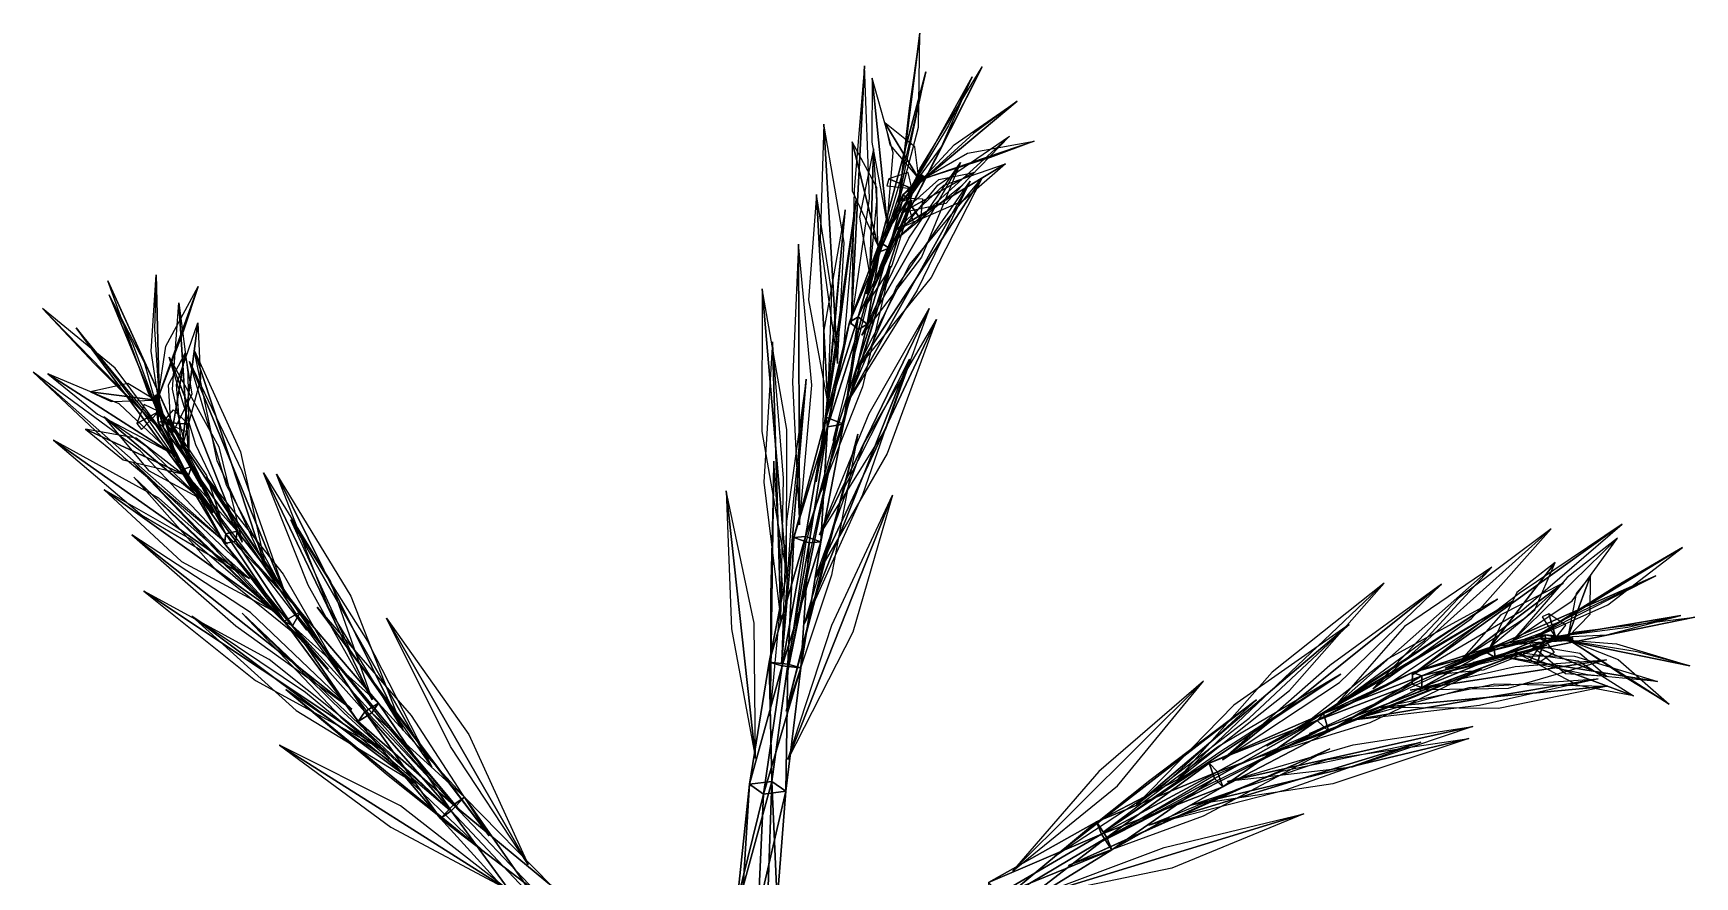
# Model space of a CAD drawing. Extents: x -117 to 110, y -112 to 116.
# Drawn here: x -81.4 to 102.9, y 22.7 to 116.4 of the extents above; entities that cross this region are included whole.
import ezdxf

# ---------------------------------------------------------------- set-up
doc = ezdxf.new("R2010")
doc.units = 0

msp = doc.modelspace()

# ---------------------------------------------------------------- linework, layer by layer
at = {"layer": 'Branches', "color": 1}
for points in [[(17.173647, 100.602737, 247.481995), (15.005625, 97.692085, 261.127472), (15.058037, 98.429153, 261.353088)], [(17.173647, 100.602737, 247.481995), (17.14765, 100.302162, 247.425827), (15.005625, 97.692085, 261.127472)], [(17.14765, 100.302162, 247.425827), (15.69537, 97.986519, 261.328217), (15.005625, 97.692085, 261.127472)], [(17.422796, 100.423637, 247.486771), (17.173647, 100.602737, 247.481995), (15.058037, 98.429153, 261.353088)], [(17.422796, 100.423637, 247.486771), (15.058037, 98.429153, 261.353088), (15.69537, 97.986519, 261.328217)], [(17.14765, 100.302162, 247.425827), (17.422796, 100.423637, 247.486771), (15.69537, 97.986519, 261.328217)], [(17.422796, 100.423637, 247.486771), (17.14765, 100.302162, 247.425827), (17.173647, 100.602737, 247.481995)], [(15.058037, 98.429153, 261.353088), (12.468936, 92.106316, 273.748077), (12.502999, 93.17453, 274.374542)], [(15.058037, 98.429153, 261.353088), (15.005625, 97.692085, 261.127472), (12.468936, 92.106316, 273.748077)], [(15.69537, 97.986519, 261.328217), (15.058037, 98.429153, 261.353088), (12.502999, 93.17453, 274.374542)], [(15.69537, 97.986519, 261.328217), (12.502999, 93.17453, 274.374542), (13.548433, 92.515213, 274.217041)], [(15.005625, 97.692085, 261.127472), (15.69537, 97.986519, 261.328217), (13.548433, 92.515213, 274.217041)], [(15.005625, 97.692085, 261.127472), (13.548433, 92.515213, 274.217041), (12.468936, 92.106316, 273.748077)], [(12.502999, 93.17453, 274.374542), (9.145582, 84.309914, 285.010376), (10.09664, 84.883537, 285.858459)], [(12.502999, 93.17453, 274.374542), (12.468936, 92.106316, 273.748077), (9.145582, 84.309914, 285.010376)], [(13.548433, 92.515213, 274.217041), (12.502999, 93.17453, 274.374542), (10.09664, 84.883537, 285.858459)], [(13.548433, 92.515213, 274.217041), (10.09664, 84.883537, 285.858459), (11.090361, 84.061272, 285.320679)], [(12.468936, 92.106316, 273.748077), (13.548433, 92.515213, 274.217041), (11.090361, 84.061272, 285.320679)], [(12.468936, 92.106316, 273.748077), (10.139303, 83.487648, 284.472595), (9.145582, 84.309914, 285.010376)], [(12.468936, 92.106316, 273.748077), (11.090361, 84.061272, 285.320679), (10.139303, 83.487648, 284.472595)], [(10.09664, 84.883537, 285.858459), (6.552014, 73.765106, 294.373199), (8.487092, 72.965775, 293.750305)], [(10.09664, 84.883537, 285.858459), (9.145582, 84.309914, 285.010376), (6.552014, 73.765106, 294.373199)], [(11.090361, 84.061272, 285.320679), (10.09664, 84.883537, 285.858459), (8.487092, 72.965775, 293.750305)], [(9.145582, 84.309914, 285.010376), (6.718852, 72.690468, 292.497711), (6.552014, 73.765106, 294.373199)], [(9.145582, 84.309914, 285.010376), (10.139303, 83.487648, 284.472595), (6.718852, 72.690468, 292.497711)], [(10.139303, 83.487648, 284.472595), (8.487092, 72.965775, 293.750305), (6.718852, 72.690468, 292.497711)], [(10.139303, 83.487648, 284.472595), (11.090361, 84.061272, 285.320679), (8.487092, 72.965775, 293.750305)], [(-67.651428, 76.23481, 247.486832), (-67.9468, 76.151688, 247.482056), (-67.566483, 73.142426, 261.353149)], [(-67.651428, 76.23481, 247.486832), (-67.728012, 75.943954, 247.425888), (-67.9468, 76.151688, 247.482056)], [(-67.9468, 76.151688, 247.482056), (-67.022896, 72.641891, 261.127533), (-67.566483, 73.142426, 261.353149)], [(-67.9468, 76.151688, 247.482056), (-67.728012, 75.943954, 247.425888), (-67.022896, 72.641891, 261.127533)], [(-67.728012, 75.943954, 247.425888), (-67.651428, 76.23481, 247.486832), (-66.823044, 73.364731, 261.328278)], [(-67.728012, 75.943954, 247.425888), (-66.823044, 73.364731, 261.328278), (-67.022896, 72.641891, 261.127533)], [(-67.651428, 76.23481, 247.486832), (-67.566483, 73.142426, 261.353149), (-66.823044, 73.364731, 261.328278)], [(6.552014, 73.765106, 294.373199), (2.967074, 60.390862, 298.168091), (4.258978, 60.507595, 299.895996)], [(6.552014, 73.765106, 294.373199), (6.718852, 72.690468, 292.497711), (2.967074, 60.390862, 298.168091)], [(8.487092, 72.965775, 293.750305), (6.552014, 73.765106, 294.373199), (4.258978, 60.507595, 299.895996)], [(-66.823044, 73.364731, 261.328278), (-67.566483, 73.142426, 261.353149), (-65.051292, 67.868607, 274.374573)], [(-67.566483, 73.142426, 261.353149), (-64.237366, 67.175957, 273.748108), (-65.051292, 67.868607, 274.374573)], [(-67.566483, 73.142426, 261.353149), (-67.022896, 72.641891, 261.127533), (-64.237366, 67.175957, 273.748108)], [(-67.022896, 72.641891, 261.127533), (-66.823044, 73.364731, 261.328278), (-63.883995, 68.274879, 274.217072)], [(-67.022896, 72.641891, 261.127533), (-63.883995, 68.274879, 274.217072), (-64.237366, 67.175957, 273.748108)], [(-66.823044, 73.364731, 261.328278), (-65.051292, 67.868607, 274.374573), (-63.883995, 68.274879, 274.217072)], [(6.718852, 72.690468, 292.497711), (4.664546, 59.801998, 296.968018), (2.967074, 60.390862, 298.168091)], [(8.487092, 72.965775, 293.750305), (4.258978, 60.507595, 299.895996), (5.95645, 59.918732, 298.695923)], [(6.718852, 72.690468, 292.497711), (5.95645, 59.918732, 298.695923), (4.664546, 59.801998, 296.968018)], [(6.718852, 72.690468, 292.497711), (8.487092, 72.965775, 293.750305), (5.95645, 59.918732, 298.695923)], [(-63.883995, 68.274879, 274.217072), (-65.051292, 67.868607, 274.374573), (-60.069469, 60.817883, 285.85849)], [(-64.237366, 67.175957, 273.748108), (-63.883995, 68.274879, 274.217072), (-58.807026, 61.082138, 285.320709)], [(-63.883995, 68.274879, 274.217072), (-60.069469, 60.817883, 285.85849), (-58.807026, 61.082138, 285.320709)], [(-65.051292, 67.868607, 274.374573), (-60.21397, 59.716667, 285.010406), (-60.069469, 60.817883, 285.85849)], [(-65.051292, 67.868607, 274.374573), (-64.237366, 67.175957, 273.748108), (-60.21397, 59.716667, 285.010406)], [(-64.237366, 67.175957, 273.748108), (-58.951527, 59.980923, 284.472626), (-60.21397, 59.716667, 285.010406)], [(-64.237366, 67.175957, 273.748108), (-58.807026, 61.082138, 285.320709), (-58.951527, 59.980923, 284.472626)], [(-58.807026, 61.082138, 285.320709), (-60.069469, 60.817883, 285.85849), (-51.755329, 52.128887, 293.750336)], [(-58.951527, 59.980923, 284.472626), (-58.807026, 61.082138, 285.320709), (-51.755329, 52.128887, 293.750336)], [(-60.069469, 60.817883, 285.85849), (-60.21397, 59.716667, 285.010406), (-53.586777, 51.114357, 294.37323)], [(-60.21397, 59.716667, 285.010406), (-58.951527, 59.980923, 284.472626), (-52.642563, 50.574768, 292.497742)], [(-60.21397, 59.716667, 285.010406), (-52.642563, 50.574768, 292.497742), (-53.586777, 51.114357, 294.37323)], [(-60.069469, 60.817883, 285.85849), (-53.586777, 51.114357, 294.37323), (-51.755329, 52.128887, 293.750336)], [(-58.951527, 59.980923, 284.472626), (-51.755329, 52.128887, 293.750336), (-52.642563, 50.574768, 292.497742)], [(4.258978, 60.507595, 299.895996), (0.235289, 46.552658, 298.980377), (1.658587, 46.141983, 301.046722)], [(4.258978, 60.507595, 299.895996), (2.967074, 60.390862, 298.168091), (0.235289, 46.552658, 298.980377)], [(2.967074, 60.390862, 298.168091), (2.319611, 46.347557, 297.53891), (0.235289, 46.552658, 298.980377)], [(5.95645, 59.918732, 298.695923), (4.258978, 60.507595, 299.895996), (1.658587, 46.141983, 301.046722)], [(5.95645, 59.918732, 298.695923), (1.658587, 46.141983, 301.046722), (3.742908, 45.936882, 299.605255)], [(2.967074, 60.390862, 298.168091), (4.664546, 59.801998, 296.968018), (2.319611, 46.347557, 297.53891)], [(4.664546, 59.801998, 296.968018), (3.742908, 45.936882, 299.605255), (2.319611, 46.347557, 297.53891)], [(4.664546, 59.801998, 296.968018), (5.95645, 59.918732, 298.695923), (3.742908, 45.936882, 299.605255)], [(-51.755329, 52.128887, 293.750336), (-53.586777, 51.114357, 294.37323), (-44.651318, 41.055664, 299.896027)], [(-52.642563, 50.574768, 292.497742), (-51.755329, 52.128887, 293.750336), (-43.132568, 42.015648, 298.695953)], [(-51.755329, 52.128887, 293.750336), (-44.651318, 41.055664, 299.896027), (-43.132568, 42.015648, 298.695953)], [(-53.586777, 51.114357, 294.37323), (-45.36554, 39.972832, 298.168121), (-44.651318, 41.055664, 299.896027)], [(-53.586777, 51.114357, 294.37323), (-52.642563, 50.574768, 292.497742), (-45.36554, 39.972832, 298.168121)], [(-52.642563, 50.574768, 292.497742), (-43.84679, 40.932816, 296.968048), (-45.36554, 39.972832, 298.168121)], [(-52.642563, 50.574768, 292.497742), (-43.132568, 42.015648, 298.695953), (-43.84679, 40.932816, 296.968048)], [(80.642288, 48.318111, 274.374573), (71.618332, 45.41605, 285.010406), (72.659782, 45.030128, 285.85849)], [(80.642288, 48.318111, 274.374573), (79.785889, 47.678722, 273.748108), (71.618332, 45.41605, 285.010406)], [(80.778625, 47.089676, 274.217072), (80.642288, 48.318111, 274.374573), (72.659782, 45.030128, 285.85849)], [(86.343567, 49.596703, 261.353149), (79.785889, 47.678722, 273.748108), (80.642288, 48.318111, 274.374573)], [(86.343567, 49.596703, 261.353149), (85.734627, 49.178127, 261.127533), (79.785889, 47.678722, 273.748108)], [(85.734627, 49.178127, 261.127533), (80.778625, 47.089676, 274.217072), (79.785889, 47.678722, 273.748108)], [(86.394867, 48.822437, 261.328278), (86.343567, 49.596703, 261.353149), (80.642288, 48.318111, 274.374573)], [(86.394867, 48.822437, 261.328278), (80.642288, 48.318111, 274.374573), (80.778625, 47.089676, 274.217072)], [(85.734627, 49.178127, 261.127533), (86.394867, 48.822437, 261.328278), (80.778625, 47.089676, 274.217072)], [(89.362007, 49.297863, 247.482056), (85.734627, 49.178127, 261.127533), (86.343567, 49.596703, 261.353149)], [(89.362007, 49.297863, 247.482056), (89.110802, 49.130783, 247.425888), (85.734627, 49.178127, 261.127533)], [(89.110802, 49.130783, 247.425888), (86.394867, 48.822437, 261.328278), (85.734627, 49.178127, 261.127533)], [(89.377327, 48.991402, 247.486832), (86.343567, 49.596703, 261.353149), (86.394867, 48.822437, 261.328278)], [(89.377327, 48.991402, 247.486832), (89.362007, 49.297863, 247.482056), (86.343567, 49.596703, 261.353149)], [(89.110802, 49.130783, 247.425888), (89.377327, 48.991402, 247.486832), (86.394867, 48.822437, 261.328278)], [(89.377327, 48.991402, 247.486832), (89.110802, 49.130783, 247.425888), (89.362007, 49.297863, 247.482056)], [(1.658587, 46.141983, 301.046722), (0.235289, 46.552658, 298.980377), (-1.950234, 33.004124, 295.637756)], [(0.235289, 46.552658, 298.980377), (0.525536, 33.320099, 294.112366), (-1.950234, 33.004124, 295.637756)], [(1.658587, 46.141983, 301.046722), (-1.950234, 33.004124, 295.637756), (-0.400416, 31.913736, 297.866028)], [(3.742908, 45.936882, 299.605255), (1.658587, 46.141983, 301.046722), (-0.400416, 31.913736, 297.866028)], [(0.235289, 46.552658, 298.980377), (2.319611, 46.347557, 297.53891), (0.525536, 33.320099, 294.112366)], [(2.319611, 46.347557, 297.53891), (2.075355, 32.22971, 296.340637), (0.525536, 33.320099, 294.112366)], [(2.319611, 46.347557, 297.53891), (3.742908, 45.936882, 299.605255), (2.075355, 32.22971, 296.340637)], [(79.785889, 47.678722, 273.748108), (71.595039, 44.126457, 284.472626), (71.618332, 45.41605, 285.010406)], [(79.785889, 47.678722, 273.748108), (72.63649, 43.740536, 285.320709), (71.595039, 44.126457, 284.472626)], [(79.785889, 47.678722, 273.748108), (80.778625, 47.089676, 274.217072), (72.63649, 43.740536, 285.320709)], [(80.778625, 47.089676, 274.217072), (72.659782, 45.030128, 285.85849), (72.63649, 43.740536, 285.320709)], [(3.742908, 45.936882, 299.605255), (-0.400416, 31.913736, 297.866028), (2.075355, 32.22971, 296.340637)], [(71.618332, 45.41605, 285.010406), (61.020836, 40.068741, 292.497742), (61.757004, 40.869205, 294.37323)], [(71.618332, 45.41605, 285.010406), (71.595039, 44.126457, 284.472626), (61.020836, 40.068741, 292.497742)], [(72.659782, 45.030128, 285.85849), (71.618332, 45.41605, 285.010406), (61.757004, 40.869205, 294.37323)], [(72.659782, 45.030128, 285.85849), (61.757004, 40.869205, 294.37323), (62.338562, 38.857925, 293.750336)], [(72.63649, 43.740536, 285.320709), (72.659782, 45.030128, 285.85849), (62.338562, 38.857925, 293.750336)], [(71.595039, 44.126457, 284.472626), (62.338562, 38.857925, 293.750336), (61.020836, 40.068741, 292.497742)], [(71.595039, 44.126457, 284.472626), (72.63649, 43.740536, 285.320709), (62.338562, 38.857925, 293.750336)], [(-44.651318, 41.055664, 299.896027), (-45.36554, 39.972832, 298.168121), (-36.249634, 29.209057, 298.980408)], [(-45.36554, 39.972832, 298.168121), (-43.84679, 40.932816, 296.968048), (-34.789726, 30.710766, 297.53894)], [(-43.132568, 42.015648, 298.695953), (-44.651318, 41.055664, 299.896027), (-35.041145, 30.065784, 301.046753)], [(-44.651318, 41.055664, 299.896027), (-36.249634, 29.209057, 298.980408), (-35.041145, 30.065784, 301.046753)], [(-43.84679, 40.932816, 296.968048), (-43.132568, 42.015648, 298.695953), (-33.581238, 31.567493, 299.605286)], [(-43.84679, 40.932816, 296.968048), (-33.581238, 31.567493, 299.605286), (-34.789726, 30.710766, 297.53894)], [(-43.132568, 42.015648, 298.695953), (-35.041145, 30.065784, 301.046753), (-33.581238, 31.567493, 299.605286)], [(61.757004, 40.869205, 294.37323), (49.065418, 35.333324, 298.168121), (49.962173, 34.396053, 299.896027)], [(61.757004, 40.869205, 294.37323), (61.020836, 40.068741, 292.497742), (49.065418, 35.333324, 298.168121)], [(62.338562, 38.857925, 293.750336), (61.757004, 40.869205, 294.37323), (49.962173, 34.396053, 299.896027)], [(-45.36554, 39.972832, 298.168121), (-34.789726, 30.710766, 297.53894), (-36.249634, 29.209057, 298.980408)], [(61.020836, 40.068741, 292.497742), (49.663383, 33.639034, 296.968048), (49.065418, 35.333324, 298.168121)], [(61.020836, 40.068741, 292.497742), (50.560139, 32.701763, 298.695953), (49.663383, 33.639034, 296.968048)], [(62.338562, 38.857925, 293.750336), (49.962173, 34.396053, 299.896027), (50.560139, 32.701763, 298.695953)], [(61.020836, 40.068741, 292.497742), (62.338562, 38.857925, 293.750336), (50.560139, 32.701763, 298.695953)], [(49.962173, 34.396053, 299.896027), (49.065418, 35.333324, 298.168121), (36.543034, 28.841143, 298.980408)], [(49.065418, 35.333324, 298.168121), (37.682228, 27.083675, 297.53894), (36.543034, 28.841143, 298.980408)], [(49.065418, 35.333324, 298.168121), (49.663383, 33.639034, 296.968048), (37.682228, 27.083675, 297.53894)], [(-1.950234, 33.004124, 295.637756), (0.525536, 33.320099, 294.112366), (-2.646887, 21.639555, 287.498108)], [(0.525536, 33.320099, 294.112366), (0.105333, 21.613554, 287.272583), (-2.646887, 21.639555, 287.498108)], [(0.525536, 33.320099, 294.112366), (1.122516, 19.982859, 289.233826), (0.105333, 21.613554, 287.272583)], [(0.525536, 33.320099, 294.112366), (2.075355, 32.22971, 296.340637), (1.122516, 19.982859, 289.233826)], [(49.962173, 34.396053, 299.896027), (36.543034, 28.841143, 298.980408), (37.109367, 27.472313, 301.046753)], [(50.560139, 32.701763, 298.695953), (49.962173, 34.396053, 299.896027), (37.109367, 27.472313, 301.046753)], [(49.663383, 33.639034, 296.968048), (38.248562, 25.714846, 299.605286), (37.682228, 27.083675, 297.53894)], [(49.663383, 33.639034, 296.968048), (50.560139, 32.701763, 298.695953), (38.248562, 25.714846, 299.605286)], [(-33.581238, 31.567493, 299.605286), (-35.041145, 30.065784, 301.046753), (-25.200817, 19.584824, 297.866028)], [(-34.789726, 30.710766, 297.53894), (-33.581238, 31.567493, 299.605286), (-23.904238, 21.717466, 296.340637)], [(-33.581238, 31.567493, 299.605286), (-25.200817, 19.584824, 297.866028), (-23.904238, 21.717466, 296.340637)], [(-0.400416, 31.913736, 297.866028), (-1.950234, 33.004124, 295.637756), (-3.330669, 20.024929, 289.598755)], [(-1.950234, 33.004124, 295.637756), (-2.646887, 21.639555, 287.498108), (-3.330669, 20.024929, 289.598755)], [(-0.400416, 31.913736, 297.866028), (-3.330669, 20.024929, 289.598755), (-1.00105, 19.001036, 290.671478)], [(2.075355, 32.22971, 296.340637), (-1.00105, 19.001036, 290.671478), (1.122516, 19.982859, 289.233826)], [(2.075355, 32.22971, 296.340637), (-0.400416, 31.913736, 297.866028), (-1.00105, 19.001036, 290.671478)], [(50.560139, 32.701763, 298.695953), (37.109367, 27.472313, 301.046753), (38.248562, 25.714846, 299.605286)], [(-36.249634, 29.209057, 298.980408), (-34.789726, 30.710766, 297.53894), (-25.723034, 21.185616, 294.112366)], [(-35.041145, 30.065784, 301.046753), (-36.249634, 29.209057, 298.980408), (-27.019613, 19.052973, 295.637756)], [(-35.041145, 30.065784, 301.046753), (-27.019613, 19.052973, 295.637756), (-25.200817, 19.584824, 297.866028)], [(-34.789726, 30.710766, 297.53894), (-23.904238, 21.717466, 296.340637), (-25.723034, 21.185616, 294.112366)], [(-36.249634, 29.209057, 298.980408), (-25.723034, 21.185616, 294.112366), (-27.019613, 19.052973, 295.637756)], [(37.109367, 27.472313, 301.046753), (36.543034, 28.841143, 298.980408), (24.587709, 22.102484, 295.637756)], [(36.543034, 28.841143, 298.980408), (26.378366, 20.363855, 294.112366), (24.587709, 22.102484, 295.637756)], [(36.543034, 28.841143, 298.980408), (37.682228, 27.083675, 297.53894), (26.378366, 20.363855, 294.112366)], [(37.109367, 27.472313, 301.046753), (24.587709, 22.102484, 295.637756), (24.701506, 20.210939, 297.866028)], [(38.248562, 25.714846, 299.605286), (37.109367, 27.472313, 301.046753), (24.701506, 20.210939, 297.866028)], [(37.682228, 27.083675, 297.53894), (26.492163, 18.472311, 296.340637), (26.378366, 20.363855, 294.112366)], [(37.682228, 27.083675, 297.53894), (38.248562, 25.714846, 299.605286), (26.492163, 18.472311, 296.340637)], [(38.248562, 25.714846, 299.605286), (24.701506, 20.210939, 297.866028), (26.492163, 18.472311, 296.340637)]]:
    msp.add_3dface(points, dxfattribs=at)
at = {"layer": 'Leaves', "color": 1}
for points in [[(14.559532, 97.305939, 264.200623), (16.805285, 105.93103, 250.978302), (16.968517, 116.370865, 238.926376)], [(14.559532, 97.305939, 264.200623), (16.968517, 116.370865, 238.926376), (15.760859, 108.036049, 252.466614)], [(9.344438, 84.042091, 286.295471), (11.364767, 98.027702, 278.907196), (10.79652, 112.76207, 272.837524)], [(9.344438, 84.042091, 286.295471), (10.79652, 112.76207, 272.837524), (9.663955, 99.031532, 280.865906)], [(12.487425, 90.257553, 278.156311), (16.950632, 101.329796, 267.585083), (23.878847, 112.621048, 258.709656)], [(12.487425, 90.257553, 278.156311), (23.878847, 112.621048, 258.709656), (18.608259, 102.253799, 269.618683)], [(11.020284, 87.439079, 282.356995), (14.821527, 98.828178, 271.863922), (17.612522, 112.099754, 263.476959)], [(11.020284, 87.439079, 282.356995), (17.612522, 112.099754, 263.476959), (14.910028, 100.503258, 274.082764)], [(13.341873, 95.168739, 268.83905), (11.675182, 111.382721, 241.592194), (11.610367, 104.283203, 255.870087)], [(13.341873, 95.168739, 268.83905), (13.987363, 103.110313, 255.026733), (11.675182, 111.382721, 241.592194)], [(15.688594, 98.759552, 259.224243), (19.348772, 103.770218, 244.5354), (22.758467, 111.527336, 231.027374)], [(15.688594, 98.759552, 259.224243), (22.758467, 111.527336, 231.027374), (20.145533, 106.117195, 245.797897)], [(16.544189, 99.445534, 254.097382), (20.774321, 103.987312, 239.409164), (27.746161, 108.813904, 225.904968)], [(16.544189, 99.445534, 254.097382), (27.746161, 108.813904, 225.904968), (22.922098, 105.222824, 240.673126)], [(7.832079, 79.718422, 288.927643), (6.295901, 106.274986, 271.594116), (5.874621, 93.447037, 281.056244)], [(7.832079, 79.718422, 288.927643), (8.552465, 93.150551, 280.364685), (6.295901, 106.274986, 271.594116)], [(16.836546, 100.212662, 248.903259), (16.380127, 103.76976, 233.366074), (13.064407, 106.434822, 217.998276)], [(16.836546, 100.212662, 248.903259), (13.064407, 106.434822, 217.998276), (13.632025, 103.976601, 233.743134)], [(12.277333, 92.812561, 273.413574), (9.458173, 104.296059, 243.947586), (9.429381, 98.885826, 258.947388)], [(12.277333, 92.812561, 273.413574), (12.183187, 99.259605, 258.82959), (9.458173, 104.296059, 243.947586)], [(11.417164, 89.451965, 277.27948), (11.821927, 103.545799, 248.83194), (10.248589, 95.961464, 262.769928)], [(11.417164, 89.451965, 277.27948), (12.183125, 97.741287, 263.67923), (11.821927, 103.545799, 248.83194)], [(13.614665, 92.861984, 273.68573), (18.936607, 99.509171, 260.203979), (26.889845, 104.940231, 247.495132)], [(13.614665, 92.861984, 273.68573), (26.889845, 104.940231, 247.495132), (21.444963, 99.329849, 261.3927)], [(17.236673, 100.162888, 248.952393), (22.228378, 103.042191, 234.084381), (29.654045, 104.370941, 220.035904)], [(17.236673, 100.162888, 248.952393), (29.654045, 104.370941, 220.035904), (24.773539, 102.590508, 235.111603)], [(10.512089, 82.866524, 285.144592), (15.733554, 93.629311, 274.601135), (21.476597, 102.009621, 262.31076)], [(10.512089, 82.866524, 285.144592), (21.476597, 102.009621, 262.31076), (17.142893, 91.501915, 273.494354)], [(14.335802, 94.529671, 268.755249), (19.621721, 99.487564, 254.55159), (26.458513, 101.877434, 240.34552)], [(14.335802, 94.529671, 268.755249), (26.458513, 101.877434, 240.34552), (21.753267, 97.761574, 255.01474)], [(7.329732, 71.156982, 295.539429), (11.13436, 86.383011, 292.718323), (16.953764, 101.215363, 292.084839)], [(7.329732, 71.156982, 295.539429), (16.953764, 101.215363, 292.084839), (12.161935, 86.351051, 295.302917)], [(8.88625, 75.374565, 292.411255), (14.361916, 88.188972, 284.660522), (22.543789, 99.957451, 277.673004)], [(8.88625, 75.374565, 292.411255), (22.543789, 99.957451, 277.673004), (16.65176, 87.840157, 286.200653)], [(9.903946, 79.016151, 288.710297), (15.836697, 90.681519, 279.600586), (23.856712, 100.322662, 269.752045)], [(9.903946, 79.016151, 288.710297), (23.856712, 100.322662, 269.752045), (18.223068, 89.261467, 279.760956)], [(16.052597, 99.14875, 253.974579), (13.495859, 100.210594, 222.345505), (13.301904, 99.414848, 238.270157)], [(16.052597, 99.14875, 253.974579), (15.652623, 100.895203, 238.129837), (13.495859, 100.210594, 222.345505)], [(14.90382, 96.416336, 263.888672), (19.046894, 100.138954, 248.947357), (22.950853, 100.913155, 233.506348)], [(14.90382, 96.416336, 263.888672), (22.950853, 100.913155, 233.506348), (19.845869, 97.480835, 248.765549)], [(6.729272, 75.185966, 291.424561), (5.488324, 98.466164, 269.871033), (4.609957, 86.787254, 280.692139)], [(5.451409, 66.580765, 297.474487), (8.538447, 81.975182, 294.690979), (9.872981, 97.859947, 294.29248)], [(5.451409, 66.580765, 297.474487), (9.872981, 97.859947, 294.29248), (7.865042, 82.342369, 297.364685)], [(6.729272, 75.185966, 291.424561), (7.191274, 87.561996, 281.380341), (5.488324, 98.466164, 269.871033)], [(10.869754, 86.04425, 281.258179), (14.203807, 93.104324, 267.354736), (16.073702, 97.840904, 252.244034)], [(10.869754, 86.04425, 281.258179), (16.073702, 97.840904, 252.244034), (13.838396, 90.573425, 266.260162)], [(15.431762, 98.053467, 259.064026), (17.242916, 97.98085, 243.22168), (17.007124, 95.715897, 227.439407)], [(15.431762, 98.053467, 259.064026), (17.007124, 95.715897, 227.439407), (16.243212, 95.38903, 243.363464)], [(6.191532, 70.545303, 293.266174), (7.588685, 84.477524, 285.63681), (8.66156, 96.759033, 275.523499)], [(6.191532, 70.545303, 293.266174), (8.66156, 96.759033, 275.523499), (6.277208, 83.188522, 283.549805)], [(3.58331, 61.790054, 298.846039), (3.491581, 92.957413, 292.792114), (2.819657, 77.622841, 297.112366)], [(3.58331, 61.790054, 298.846039), (4.968717, 77.292213, 295.377655), (3.491581, 92.957413, 292.792114)], [(6.004434, 65.511383, 294.951172), (10.185475, 78.790329, 287.175934), (13.676923, 90.504311, 276.935913)], [(6.004434, 65.511383, 294.951172), (13.676923, 90.504311, 276.935913), (10.574978, 77.10218, 284.999817)], [(-62.780418, 66.03772, 278.156342), (-68.654289, 76.430634, 267.585114), (-73.162476, 88.887306, 258.709686)], [(-62.780418, 66.03772, 278.156342), (-73.162476, 88.887306, 258.709686), (-68.343193, 78.302727, 269.618713)], [(-67.434517, 74.938049, 254.097443), (-68.347984, 81.077057, 239.409225), (-67.774689, 89.537178, 225.905029)], [(-67.434517, 74.938049, 254.097443), (-67.774689, 89.537178, 225.905029), (-67.974831, 83.526588, 240.673187)], [(-67.431648, 73.841415, 259.224304), (-69.067055, 79.827156, 244.535461), (-73.005898, 87.329437, 231.027435)], [(-67.431648, 73.841415, 259.224304), (-73.005898, 87.329437, 231.027435), (-70.40522, 81.913406, 245.797958)], [(-67.563606, 75.92672, 248.952454), (-66.702461, 81.624603, 234.084442), (-63.111504, 88.25869, 220.035965)], [(-67.563606, 75.92672, 248.952454), (-63.111504, 88.25869, 220.035965), (-64.762444, 83.33287, 235.111664)], [(2.172433, 56.449596, 298.635132), (-0.56012, 88.012856, 296.547943), (-0.588279, 72.146622, 298.137787)], [(2.172433, 56.449596, 298.635132), (2.182593, 72.388412, 298.166595), (-0.56012, 88.012856, 296.547943)], [(-66.99913, 72.052353, 264.200653), (-72.3423, 79.185806, 250.978317), (-80.402718, 85.822563, 238.926392)], [(-66.99913, 72.052353, 264.200653), (-80.402718, 85.822563, 238.926392), (-74.639259, 79.681702, 252.466629)], [(-64.113815, 68.54287, 273.68576), (-65.992615, 76.848183, 260.20401), (-65.280029, 86.452499, 247.495163)], [(-64.113815, 68.54287, 273.68576), (-65.280029, 86.452499, 247.495163), (-64.288483, 78.697487, 261.392731)], [(5.807111, 60.691948, 297.199677), (11.324166, 74.153908, 290.672516), (17.992899, 85.7967, 282.056335)], [(5.807111, 60.691948, 297.199677), (17.992899, 85.7967, 282.056335), (13.189324, 72.502319, 289.435394)], [(-61.491596, 63.133377, 282.357025), (-68.025909, 73.206291, 271.863953), (-76.661888, 83.663071, 263.47699)], [(-61.491596, 63.133377, 282.357025), (-76.661888, 83.663071, 263.47699), (-69.280365, 74.319878, 274.082794)], [(-64.968048, 70.146461, 268.75528), (-65.548569, 77.370354, 254.55162), (-63.154369, 84.205643, 240.345551)], [(-64.968048, 70.146461, 268.75528), (-63.154369, 84.205643, 240.345551), (-62.87014, 77.960732, 255.014771)], [(5.334835, 55.892818, 298.721924), (10.789968, 70.872978, 298.402863), (18.782442, 84.607353, 297.078857)], [(5.334835, 55.892818, 298.721924), (18.782442, 84.607353, 297.078857), (13.309311, 69.699776, 298.519257)], [(-55.602314, 57.008976, 288.710327), (-61.023674, 68.920624, 279.600616), (-63.561028, 81.202087, 269.752075)], [(-55.602314, 57.008976, 288.710327), (-63.561028, 81.202087, 269.752075), (-58.425556, 69.900978, 279.760986)], [(1.539186, 51.188354, 297.918671), (0.602667, 82.122871, 290.830566), (-0.36857, 66.520493, 293.975098)], [(1.539186, 51.188354, 297.918671), (1.815077, 66.967857, 295.639008), (0.602667, 82.122871, 290.830566)], [(-66.088959, 71.766876, 263.888702), (-66.416245, 77.32708, 248.947372), (-64.587463, 80.86203, 233.506363)], [(-58.23349, 59.885113, 285.144623), (-63.392654, 70.67791, 274.601166), (-66.363922, 80.393044, 262.310791)], [(-58.23349, 59.885113, 285.144623), (-66.363922, 80.393044, 262.310791), (-60.850681, 70.453369, 273.494385)], [(-66.088959, 71.766876, 263.888702), (-64.587463, 80.86203, 233.506363), (-63.839886, 76.294434, 248.765564)], [(-53.389729, 53.942818, 292.411285), (-59.994427, 66.213524, 284.660553), (-64.094086, 79.947891, 277.673035)], [(-53.389729, 53.942818, 292.411285), (-64.094086, 79.947891, 277.673035), (-58.294014, 67.786316, 286.200684)], [(4.138167, 50.859821, 300.075409), (8.650223, 66.103828, 301.311066), (15.78974, 80.203094, 303.433258)], [(4.138167, 50.859821, 300.075409), (15.78974, 80.203094, 303.433258), (10.582339, 65.1362, 303.062531)], [(-59.8806, 59.705158, 286.295502), (-69.555336, 70.004608, 278.907227), (-81.429428, 78.747063, 272.837555)], [(-59.8806, 59.705158, 286.295502), (-81.429428, 78.747063, 272.837555), (-71.400604, 69.300735, 280.865936)], [(-66.087402, 69.76783, 268.839081), (-71.893913, 75.223984, 255.026764), (-79.803169, 78.574013, 241.592224)], [(-66.087402, 69.76783, 268.839081), (-79.803169, 78.574013, 241.592224), (-74.292946, 74.096855, 255.870117)], [(-67.851997, 75.64492, 248.90332), (-70.91761, 77.505898, 233.366135), (-75.06855, 76.575218, 217.998337)], [(1.617114, 46.347862, 297.480988), (2.716159, 62.214046, 298.630798), (4.337244, 77.974396, 296.828278)], [(1.617114, 46.347862, 297.480988), (4.337244, 77.974396, 296.828278), (2.142741, 62.207191, 295.908997)], [(-67.851997, 75.64492, 248.90332), (-75.06855, 76.575218, 217.998337), (-72.79274, 75.486305, 233.743195)], [(-51.062756, 50.096256, 295.539459), (-60.594795, 62.564098, 292.718353), (-68.562866, 76.361717, 292.084869)], [(-51.062756, 50.096256, 295.539459), (-68.562866, 76.361717, 292.084869), (-59.929127, 63.347561, 295.302948)], [(-62.817879, 64.698685, 277.27951), (-68.821175, 70.465851, 263.67926), (-73.584518, 73.802521, 248.83197)], [(-62.817879, 64.698685, 277.27951), (-73.584518, 73.802521, 248.83197), (-68.635818, 67.843666, 262.769958)], [(-67.50898, 74.368668, 253.97464), (-69.123795, 75.144867, 238.129898), (-69.933258, 73.031807, 222.345566)], [(-67.50898, 74.368668, 253.97464), (-69.933258, 73.031807, 222.345566), (-69.432053, 72.38401, 238.270218)], [(-67.039742, 73.200378, 259.064087), (-65.853729, 74.571129, 243.221725), (-64.229935, 72.974617, 227.439468)], [(-64.908997, 67.466484, 273.413605), (-70.008194, 71.412537, 258.82962), (-75.644875, 72.422218, 243.947617)], [(-64.908997, 67.466484, 273.413605), (-75.644875, 72.422218, 243.947617), (-71.43293, 69.026474, 258.947418)], [(-67.039742, 73.200378, 259.064087), (-64.229935, 72.974617, 227.439468), (-64.450668, 72.173553, 243.363495)], [(-60.49493, 62.146027, 281.258209), (-63.935978, 69.154587, 267.354797), (-66.473328, 73.569748, 252.24408)], [(-60.49493, 62.146027, 281.258209), (-66.473328, 73.569748, 252.24408), (-62.18507, 67.290909, 266.260223)], [(2.259203, 45.420998, 300.929962), (4.336925, 59.874447, 307.336731), (7.887547, 72.849487, 315.898682)], [(2.259203, 45.420998, 300.929962), (7.887547, 72.849487, 315.898682), (4.714367, 58.495014, 309.722473)], [(-57.443157, 55.826984, 288.927673), (-67.495659, 64.765007, 280.364716), (-79.163696, 71.183716, 271.594147)], [(-57.443157, 55.826984, 288.927673), (-79.163696, 71.183716, 271.594147), (-69.397072, 62.856243, 281.056274)], [(2.102799, 41.121853, 296.315765), (6.005704, 56.511501, 297.796265), (10.06271, 71.857849, 296.281006)], [(2.102799, 41.121853, 296.315765), (10.06271, 71.857849, 296.281006), (7.145468, 56.213478, 295.27652)], [(-48.656036, 45.774498, 297.474518), (-58.767136, 57.786301, 294.69101), (-70.354279, 68.733673, 294.292511)], [(-48.656036, 45.774498, 297.474518), (-70.354279, 68.733673, 294.292511), (-59.474075, 57.488747, 297.364716)], [(0.347768, 40.561604, 299.650299), (1.702751, 55.137886, 305.971771), (0.73633, 68.88063, 314.001038)], [(0.347768, 40.561604, 299.650299), (0.73633, 68.88063, 314.001038), (0.367011, 54.049622, 308.155457)], [(-51.294178, 48.825001, 293.266205), (-61.315716, 58.603939, 285.636871), (-70.248863, 67.100151, 275.52356)], [(-51.294178, 48.825001, 293.266205), (-70.248863, 67.100151, 275.52356), (-61.125629, 56.77491, 283.549866)], [(-47.475159, 45.540123, 294.951202), (-55.250233, 57.088287, 287.175964), (-62.231709, 67.121559, 276.935974)], [(-47.475159, 45.540123, 294.951202), (-62.231709, 67.121559, 276.935974), (-53.687534, 56.340271, 284.999847)], [(-43.8302, 42.380981, 297.199707), (-50.915367, 55.08778, 290.672546), (-55.860188, 67.560768, 282.056366)], [(-43.8302, 42.380981, 297.199707), (-55.860188, 67.560768, 282.056366), (-48.461201, 55.516273, 289.435425)], [(-40.372551, 39.019535, 298.721954), (-48.683304, 52.624508, 298.402924), (-54.438049, 67.436516, 297.078918)], [(-40.372551, 39.019535, 298.721954), (-54.438049, 67.436516, 297.078918), (-46.195274, 53.862732, 298.519318)], [(-54.587124, 52.138832, 291.424591), (-63.975037, 60.216377, 281.380371), (-73.562027, 65.683601, 269.871063)], [(-54.587124, 52.138832, 291.424591), (-73.562027, 65.683601, 269.871063), (-64.978745, 57.715179, 280.692169)], [(-1.289365, 35.846237, 297.616547), (-1.421396, 50.870758, 302.956238), (-4.53554, 65.568176, 308.299774)], [(-1.289365, 35.846237, 297.616547), (-4.53554, 65.568176, 308.299774), (-3.945538, 50.241184, 303.940796)], [(2.314181, 35.751816, 295.904633), (7.176407, 50.645477, 298.871674), (13.908828, 65.0849, 299.537384)], [(2.314181, 35.751816, 295.904633), (13.908828, 65.0849, 299.537384), (9.504573, 49.888763, 297.551056)], [(-37.183708, 34.945923, 300.075439), (-46.288746, 47.978081, 301.311096), (-52.86058, 62.350723, 303.433289)], [(-37.183708, 34.945923, 300.075439), (-52.86058, 62.350723, 303.433289), (-44.327568, 48.885365, 303.062561)], [(67.209602, 43.580242, 288.927673), (78.160416, 51.391815, 280.364685), (87.014572, 61.339016, 271.594147)], [(67.209602, 43.580242, 288.927673), (87.014572, 61.339016, 271.594147), (76.72261, 53.670296, 281.056244)], [(71.532928, 45.093597, 286.295502), (83.726982, 52.233925, 278.907227), (94.892479, 61.864925, 272.837555)], [(71.532928, 45.093597, 286.295502), (94.892479, 61.864925, 272.837555), (83.45137, 54.189552, 280.865936)], [(-46.075256, 41.327003, 298.846069), (-57.331543, 52.0756, 295.377686), (-70.500069, 60.687828, 292.792145)], [(-46.075256, 41.327003, 298.846069), (-70.500069, 60.687828, 292.792145), (-58.929955, 50.60154, 297.112396)], [(82.724449, 48.905617, 268.839081), (89.335876, 53.352455, 255.026779), (94.361885, 60.317966, 241.592239)], [(82.724449, 48.905617, 268.839081), (94.361885, 60.317966, 241.592239), (88.770844, 55.942146, 255.870148)], [(85.154579, 49.286133, 264.200653), (93.298164, 52.908001, 250.978333), (101.562134, 59.289516, 238.926422)], [(85.154579, 49.286133, 264.200653), (101.562134, 59.289516, 238.926422), (94.292747, 55.037025, 252.466644)], [(80.218582, 48.268856, 273.413605), (85.200371, 52.362137, 258.829651), (87.439011, 57.632828, 243.947632)], [(80.218582, 48.268856, 273.413605), (87.439011, 57.632828, 243.947632), (83.19117, 54.282101, 258.947449)], [(45.488564, 33.497261, 298.635162), (57.956371, 43.427002, 298.166656), (68.461998, 55.313011, 296.548004)], [(45.488564, 33.497261, 298.635162), (68.461998, 55.313011, 296.548004), (56.039722, 45.442604, 298.137848)], [(62.978394, 41.616508, 291.424591), (72.942413, 48.971626, 281.380371), (80.405861, 57.101677, 269.871063)], [(62.978394, 41.616508, 291.424591), (80.405861, 57.101677, 269.871063), (70.727272, 50.506737, 280.692169)], [(75.233673, 45.901352, 282.357025), (86.508072, 50.030407, 271.863922), (98.624367, 56.123009, 263.47699)], [(75.233673, 45.901352, 282.357025), (98.624367, 56.123009, 263.47699), (87.872879, 51.005608, 274.082764)], [(77.054855, 46.846069, 277.27951), (84.013275, 51.415524, 263.67926), (88.326218, 55.316971, 248.83197)], [(77.054855, 46.846069, 277.27951), (88.326218, 55.316971, 248.83197), (81.415588, 51.818306, 262.769958)], [(88.846863, 49.318214, 248.90332), (91.34333, 51.892876, 233.366119), (91.35965, 56.146866, 217.998337)], [(88.846863, 49.318214, 248.90332), (91.35965, 56.146866, 217.998337), (89.791634, 54.170391, 233.743195)], [(-42.779587, 36.894215, 298.635162), (-55.234722, 46.839855, 298.166626), (-69.160454, 54.437199, 296.547974)], [(-42.779587, 36.894215, 298.635162), (-69.160454, 54.437199, 296.547974), (-56.773293, 44.522747, 298.137817)], [(50.543568, 35.723911, 298.846069), (63.527424, 44.306187, 295.377686), (74.853996, 55.228146, 292.792145)], [(50.543568, 35.723911, 298.846069), (74.853996, 55.228146, 292.792145), (62.446003, 46.192532, 297.112396)], [(59.0149, 39.143528, 293.266205), (70.778656, 46.737778, 285.636871), (81.04966, 53.556366, 275.52356)], [(59.0149, 39.143528, 293.266205), (81.04966, 53.556366, 275.52356), (68.953186, 46.959454, 283.549866)], [(-39.061005, 33.118797, 297.918701), (-51.225906, 43.172863, 295.639069), (-63.830498, 51.673962, 290.830627)], [(-39.061005, 33.118797, 297.918701), (-63.830498, 51.673962, 290.830627), (-52.237625, 41.186695, 293.975159)], [(-35.227966, 30.161724, 297.480988), (-46.947403, 40.913395, 298.630798), (-58.25861, 52.007229, 296.828278)], [(-35.227966, 30.161724, 297.480988), (-58.25861, 52.007229, 296.828278), (-47.299564, 40.460808, 295.908997)], [(-30.839287, 27.283085, 296.315765), (-40.437973, 39.929779, 297.796234), (-49.906734, 52.669964, 296.281006)], [(-30.839287, 27.283085, 296.315765), (-49.906734, 52.669964, 296.281006), (-39.494339, 40.635071, 295.276489)], [(55.453835, 37.250332, 297.474518), (69.414406, 44.43504, 294.69101), (82.665688, 53.295643, 294.292511)], [(55.453835, 37.250332, 297.474518), (82.665688, 53.295643, 294.292511), (69.281624, 45.190464, 297.364716)], [(87.526268, 49.267784, 253.97464), (86.762337, 51.928783, 222.345581), (86.019272, 51.584274, 238.270233)], [(87.526268, 49.267784, 253.97464), (88.642311, 50.669395, 238.129913), (86.762337, 51.928783, 222.345581)], [(86.995026, 49.309711, 259.224304), (93.194626, 49.572178, 244.535477), (101.385307, 51.742851, 231.027466)], [(86.995026, 49.309711, 259.224304), (101.385307, 51.742851, 231.027466), (95.526337, 50.412556, 245.797989)], [(-34.102982, 30.085838, 300.929962), (-44.107708, 40.72184, 307.3367), (-52.038231, 51.587635, 315.898651)], [(-34.102982, 30.085838, 300.929962), (-52.038231, 51.587635, 315.898651), (-42.793892, 40.156876, 309.722443)], [(-26.509027, 24.100185, 295.904633), (-35.121815, 37.187668, 298.871704), (-42.213421, 51.454117, 299.537415)], [(-26.509027, 24.100185, 295.904633), (-42.213421, 51.454117, 299.537415), (-33.078606, 38.536098, 297.551086)], [(40.980335, 30.712025, 297.918701), (53.489265, 40.334679, 295.639069), (64.582008, 50.731567, 290.830627)], [(40.980335, 30.712025, 297.918701), (64.582008, 50.731567, 290.830627), (51.778023, 41.762997, 293.975159)], [(60.202789, 38.635029, 295.539459), (74.479126, 45.153717, 292.718353), (89.703865, 49.851742, 292.084869)], [(60.202789, 38.635029, 295.539459), (89.703865, 49.851742, 292.084869), (75.094818, 44.330399, 295.302948)], [(78.35199, 46.511581, 278.156342), (89.791389, 49.925529, 267.585144), (102.938919, 51.548813, 258.709717)], [(78.35199, 46.511581, 278.156342), (102.938919, 51.548813, 258.709717), (91.547318, 49.20565, 269.618744)], [(74.049301, 45.149384, 281.258209), (81.647835, 46.944599, 267.354797), (86.516907, 48.43586, 252.24408)], [(74.049301, 45.149384, 281.258209), (86.516907, 48.43586, 252.24408), (79.441269, 45.652302, 266.260223)], [(84.673714, 48.462303, 263.888702), (90.167328, 47.544113, 248.947388), (93.206703, 44.974571, 233.506378)], [(84.673714, 48.462303, 263.888702), (93.206703, 44.974571, 233.506378), (88.587273, 45.262138, 248.765579)], [(86.282852, 49.070278, 259.064087), (85.437462, 46.381153, 227.439468), (84.705627, 46.774616, 243.36351)], [(86.282852, 49.070278, 259.064087), (87.355301, 47.608986, 243.221725), (85.437462, 46.381153, 227.439468)], [(88.064812, 49.068489, 254.097443), (94.253181, 48.592987, 239.409225), (102.373642, 46.151505, 225.90506)], [(88.064812, 49.068489, 254.097443), (102.373642, 46.151505, 225.90506), (96.558258, 47.684116, 240.673187)], [(89.057419, 48.974342, 248.952454), (94.420837, 46.866871, 234.084442), (100.089531, 41.889706, 220.03598)], [(89.057419, 48.974342, 248.952454), (100.089531, 41.889706, 220.03598), (95.654579, 44.595364, 235.111664)], [(71.341858, 43.447739, 285.144623), (83.012077, 46.075916, 274.601166), (93.144791, 46.81086, 262.310791)], [(71.341858, 43.447739, 285.144623), (93.144791, 46.81086, 262.310791), (82.227524, 43.64764, 273.494385)], [(81.091034, 47.254101, 273.68576), (89.606201, 47.237671, 260.204041), (98.81115, 44.405781, 247.495178)], [(81.091034, 47.254101, 273.68576), (98.81115, 44.405781, 247.495178), (91.02993, 45.164757, 261.392761)], [(82.844505, 47.73008, 268.75528), (90.016464, 46.688564, 254.551636), (96.147606, 42.833385, 240.345566)], [(82.844505, 47.73008, 268.75528), (96.147606, 42.833385, 240.345566), (89.996033, 43.945919, 255.014786)], [(27.221809, 23.357821, 297.616547), (38.886124, 32.828674, 302.956238), (48.435398, 44.427094, 308.299774)], [(27.221809, 23.357821, 297.616547), (48.435398, 44.427094, 308.299774), (36.820129, 34.409595, 303.940796)], [(37.244476, 27.633102, 297.480988), (50.334396, 36.666229, 298.630798), (63.667065, 45.225227, 296.828278)], [(37.244476, 27.633102, 297.480988), (63.667065, 45.225227, 296.828278), (49.971519, 37.110271, 295.908997)], [(54.96257, 36.151211, 294.951202), (67.951309, 41.161629, 287.175995), (79.286545, 45.735451, 276.935974)], [(54.96257, 36.151211, 294.951202), (79.286545, 45.735451, 276.935974), (66.874313, 39.804562, 284.999878)], [(64.470703, 40.047707, 292.411285), (77.903435, 43.756313, 284.660583), (92.205711, 44.696983, 277.673065)], [(64.470703, 40.047707, 292.411285), (92.205711, 44.696983, 277.673065), (79.058411, 41.748558, 286.200714)], [(-31.49551, 25.561636, 299.650299), (-42.04689, 35.709167, 305.971771), (-53.393951, 43.522053, 314.001038)], [(-31.49551, 25.561636, 299.650299), (-53.393951, 43.522053, 314.001038), (-42.02887, 33.986324, 308.155457)], [(67.952339, 41.522533, 288.710327), (80.771706, 44.157364, 279.600616), (93.309853, 43.898209, 269.752075)], [(67.952339, 41.522533, 288.710327), (93.309853, 43.898209, 269.752075), (81.149345, 41.406235, 279.760986)], [(31.929169, 25.017843, 299.650299), (44.170185, 33.046635, 305.971771), (54.312141, 42.37067, 314.001038)], [(31.929169, 25.017843, 299.650299), (54.312141, 42.37067, 314.001038), (42.486526, 33.412437, 308.155457)], [(36.920158, 26.553207, 300.929962), (49.515759, 33.940353, 307.3367), (61.873825, 39.254169, 315.898651)], [(36.920158, 26.553207, 300.929962), (61.873825, 39.254169, 315.898651), (48.672607, 32.785194, 309.722443)], [(51.071548, 33.300617, 297.199707), (65.036354, 37.3806, 290.672546), (78.296944, 39.425938, 282.056366)], [(51.071548, 33.300617, 297.199707), (78.296944, 39.425938, 282.056366), (64.907997, 34.892616, 289.435425)], [(-28.829622, 21.34169, 297.616547), (-40.658577, 30.606098, 302.956238), (-54.091118, 37.335056, 308.299774)], [(-28.829622, 21.34169, 297.616547), (-54.091118, 37.335056, 308.299774), (-41.740131, 28.240112, 303.940796)], [(33.461433, 23.995016, 296.315765), (47.926956, 30.538885, 297.796234), (62.454716, 36.93528, 296.281006)], [(33.461433, 23.995016, 296.315765), (62.454716, 36.93528, 296.281006), (48.404583, 29.461969, 295.276489)], [(42.343914, 28.475224, 300.075439), (57.07539, 34.452049, 301.311096), (72.550049, 37.660889, 303.433289)], [(42.343914, 28.475224, 300.075439), (72.550049, 37.660889, 303.433289), (57.523521, 32.338154, 303.062561)], [(47.024979, 30.677649, 298.721954), (62.138157, 35.752632, 298.402924), (77.859344, 38.067101, 297.078918)], [(47.024979, 30.677649, 298.721954), (77.859344, 38.067101, 297.078918), (62.791695, 33.051453, 298.519318)], [(29.394764, 20.481586, 295.904633), (44.070637, 25.966188, 298.871704), (59.557426, 29.705402, 299.537415)], [(29.394764, 20.481586, 295.904633), (59.557426, 29.705402, 299.537415), (44.930603, 23.674152, 297.551086)]]:
    msp.add_3dface(points, dxfattribs=at)

doc.saveas('drawing.dxf')
